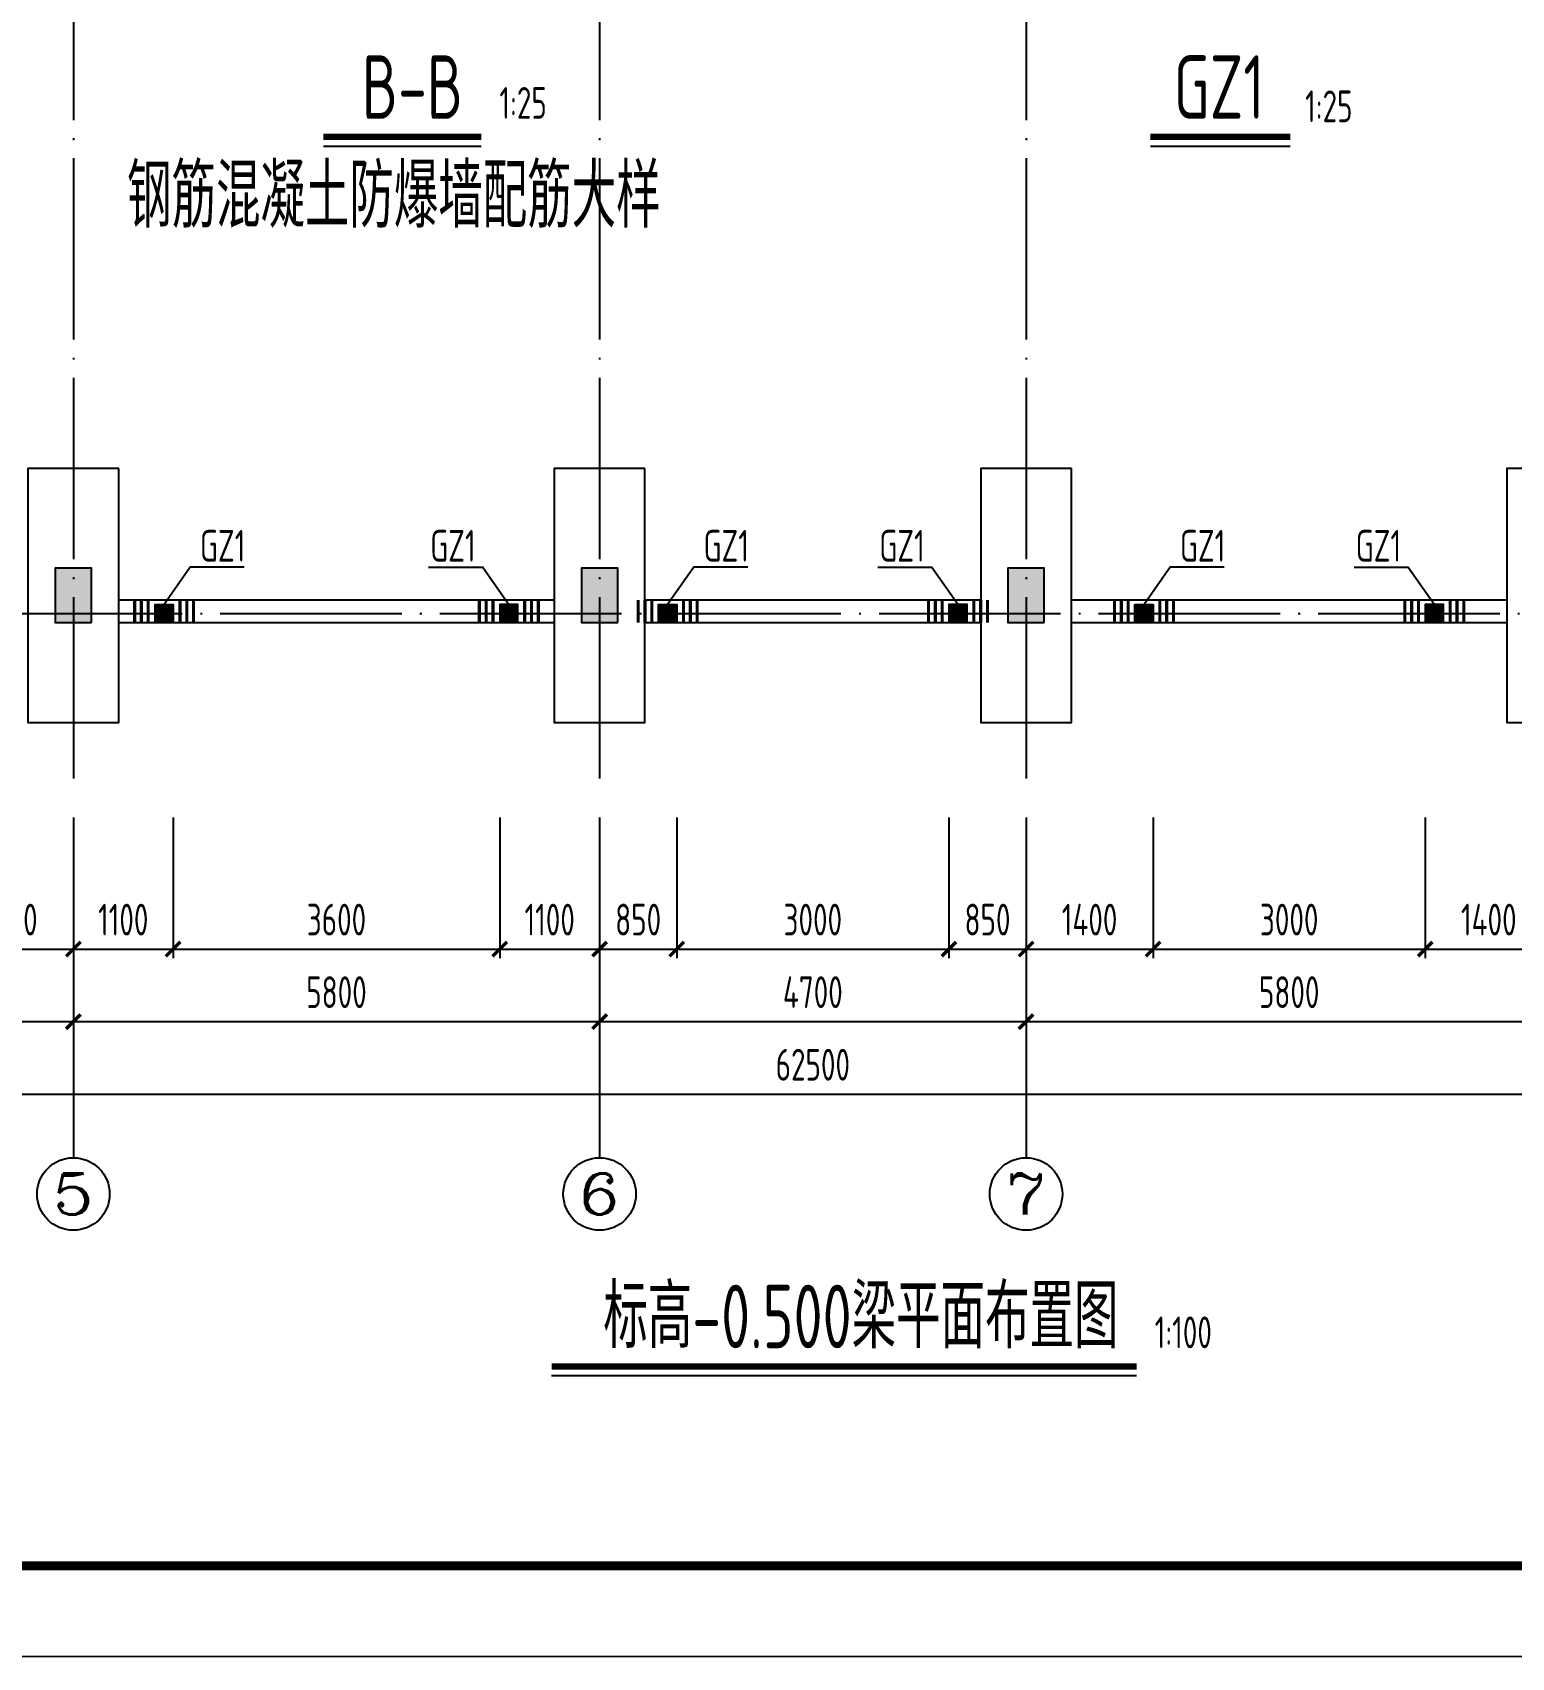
# Model space of a CAD drawing. Extents: x 287065 to 1473467, y 284802 to 344222.
# Drawn here: x 722997 to 739297, y 284802 to 302718 of the extents above; entities that cross this region are included whole.
import ezdxf
from ezdxf.enums import TextEntityAlignment as Align

# ---------------------------------------------------------------- set-up
doc = ezdxf.new("R2010")
doc.units = 0
doc.header["$LTSCALE"] = 1000
doc.linetypes.add('DOTE', pattern=[2.42, 2, -0.2, 0.02, -0.2])
doc.layers.get('0').update_dxf_attribs({"linetype": 'CONTINUOUS'})
doc.layers.get('DEFPOINTS').update_dxf_attribs({"linetype": 'CONTINUOUS'})
for name, color, linetype in [('AXIS', 8, 'DOTE'), ('AXIS_DIM', 3, 'CONTINUOUS'), ('AXIS_TEXT', 3, 'CONTINUOUS'), ('BEAM_CON', 4, 'CONTINUOUS'), ('COLU', 7, 'CONTINUOUS'), ('CT', 255, 'CONTINUOUS'), ('FRAME', 3, 'CONTINUOUS'), ('S_SUBBEAMHOOP', 1, 'CONTINUOUS'), ('TEXT', 7, 'CONTINUOUS'), ('TK', 211, 'CONTINUOUS'), ('柱涂实', 54, 'CONTINUOUS'), ('第三道尺寸线', 4, 'CONTINUOUS')]:
    doc.layers.add(name, color=color, linetype=linetype)
doc.styles.add('_TCH_AXIS', font='COMPLEX', dxfattribs={"bigfont": 'GBCBIG'})
doc.styles.add('COMPLEX', font='COMPLEX')
doc.styles.add('TSSD_Dimension', font='tssdeng.shx', dxfattribs={"width": 0.7, "bigfont": 'hztxt.shx'})
doc.styles.add('TSSD_Rein', font='tssdeng.shx', dxfattribs={"width": 0.7, "bigfont": 'hztxt.shx'})
doc.dimstyles.new('TSSD_100_100', dxfattribs={"dimtxt": 350, "dimasz": 150, "dimexe": 100, "dimexo": 250, "dimgap": 150, "dimtad": 1, "dimdec": 0, "dimzin": 0, "dimdsep": 46, "dimtxsty": 'TSSD_Dimension', "dimblk": 'ARCHTICK', "dimcen": 0, "dimdle": 100, "dimclrd": 3, "dimclre": 3, "dimclrt": 7, "dimadec": 0, "dimazin": 0, "dimtfac": 1, "dimtdec": 0, "dimtix": 1, "dimtmove": 2, "dimatfit": 3, "dimfxl": 100, "dimtolj": 1, "dimtzin": 0, "dimarcsym": 0})

# ---------------------------------------------------------------- blocks, each defined once
blk = doc.blocks.new('_ARCHTICK')
at = {"color": 0}
blk.add_lwpolyline([(-0.53, -0.53, 0.25, 0.25, 0), (0.53, 0.53, 0.5, 0.5, 0)], format="xyseb", dxfattribs=at)
blk = doc.blocks.new('*D1056')
at = {"layer": 'AXIS_DIM', "color": 3, "lineweight": -2}
for p, q in [((717647, 294062), (717647, 291712)), ((723447, 294062), (723447, 291712)), ((717547, 291812), (723547, 291812))]:
    blk.add_line(p, q, dxfattribs=at)
at = {"layer": 'DEFPOINTS', "color": 0}
for p in [(717647, 294312), (723447, 294312), (723447, 291812)]:
    blk.add_point(p, dxfattribs=at)
at = {"layer": 'AXIS_DIM', "color": 3, "lineweight": -2, "xscale": 150, "yscale": 150, "zscale": 150, "rotation": 180}
blk.add_blockref('_ARCHTICK', (717647, 291812), dxfattribs=at)
at = {"layer": 'AXIS_DIM', "color": 3, "lineweight": -2, "xscale": 150, "yscale": 150, "zscale": 150}
blk.add_blockref('_ARCHTICK', (723447, 291812), dxfattribs=at)
at = {"layer": 'AXIS_DIM', "color": 7, "insert": (720547, 292137), "char_height": 350, "attachment_point": 5, "style": 'TSSD_Dimension'}
blk.add_mtext('\\A1;5800', dxfattribs=at)
blk = doc.blocks.new('*D1057')
at = {"layer": 'AXIS_DIM', "color": 3, "lineweight": -2}
for p, q in [((723447, 294062), (723447, 291712)), ((729247, 294062), (729247, 291712)), ((723347, 291812), (729347, 291812))]:
    blk.add_line(p, q, dxfattribs=at)
at = {"layer": 'DEFPOINTS', "color": 0}
for p in [(723447, 294312), (729247, 294312), (729247, 291812)]:
    blk.add_point(p, dxfattribs=at)
at = {"layer": 'AXIS_DIM', "color": 3, "lineweight": -2, "xscale": 150, "yscale": 150, "zscale": 150, "rotation": 180}
blk.add_blockref('_ARCHTICK', (723447, 291812), dxfattribs=at)
at = {"layer": 'AXIS_DIM', "color": 3, "lineweight": -2, "xscale": 150, "yscale": 150, "zscale": 150}
blk.add_blockref('_ARCHTICK', (729247, 291812), dxfattribs=at)
at = {"layer": 'AXIS_DIM', "color": 7, "insert": (726347, 292137), "char_height": 350, "attachment_point": 5, "style": 'TSSD_Dimension'}
blk.add_mtext('\\A1;5800', dxfattribs=at)
blk = doc.blocks.new('*D1058')
at = {"layer": 'AXIS_DIM', "color": 3, "lineweight": -2}
for p, q in [((729247, 294062), (729247, 291712)), ((733947, 294062), (733947, 291712)), ((729147, 291812), (734047, 291812))]:
    blk.add_line(p, q, dxfattribs=at)
at = {"layer": 'DEFPOINTS', "color": 0}
for p in [(729247, 294312), (733947, 294312), (733947, 291812)]:
    blk.add_point(p, dxfattribs=at)
at = {"layer": 'AXIS_DIM', "color": 3, "lineweight": -2, "xscale": 150, "yscale": 150, "zscale": 150, "rotation": 180}
blk.add_blockref('_ARCHTICK', (729247, 291812), dxfattribs=at)
at = {"layer": 'AXIS_DIM', "color": 3, "lineweight": -2, "xscale": 150, "yscale": 150, "zscale": 150}
blk.add_blockref('_ARCHTICK', (733947, 291812), dxfattribs=at)
at = {"layer": 'AXIS_DIM', "color": 7, "insert": (731597, 292137), "char_height": 350, "attachment_point": 5, "style": 'TSSD_Dimension'}
blk.add_mtext('\\A1;4700', dxfattribs=at)
blk = doc.blocks.new('*D1059')
at = {"layer": 'AXIS_DIM', "color": 3, "lineweight": -2}
for p, q in [((733947, 294062), (733947, 291712)), ((739747, 294062), (739747, 291712)), ((733847, 291812), (739847, 291812))]:
    blk.add_line(p, q, dxfattribs=at)
at = {"layer": 'DEFPOINTS', "color": 0}
for p in [(733947, 294312), (739747, 294312), (739747, 291812)]:
    blk.add_point(p, dxfattribs=at)
at = {"layer": 'AXIS_DIM', "color": 3, "lineweight": -2, "xscale": 150, "yscale": 150, "zscale": 150, "rotation": 180}
blk.add_blockref('_ARCHTICK', (733947, 291812), dxfattribs=at)
at = {"layer": 'AXIS_DIM', "color": 3, "lineweight": -2, "xscale": 150, "yscale": 150, "zscale": 150}
blk.add_blockref('_ARCHTICK', (739747, 291812), dxfattribs=at)
at = {"layer": 'AXIS_DIM', "color": 7, "insert": (736847, 292137), "char_height": 350, "attachment_point": 5, "style": 'TSSD_Dimension'}
blk.add_mtext('\\A1;5800', dxfattribs=at)
blk = doc.blocks.new('*D1065')
at = {"layer": 'AXIS_DIM', "color": 3, "lineweight": -2}
for p, q in [((700347, 294062), (700347, 290912)), ((762847, 294062), (762847, 290912)), ((700247, 291012), (762947, 291012))]:
    blk.add_line(p, q, dxfattribs=at)
at = {"layer": 'DEFPOINTS', "color": 0}
for p in [(700347, 294312), (762847, 294312), (762847, 291012)]:
    blk.add_point(p, dxfattribs=at)
at = {"layer": 'AXIS_DIM', "color": 3, "lineweight": -2, "xscale": 150, "yscale": 150, "zscale": 150, "rotation": 180}
blk.add_blockref('_ARCHTICK', (700347, 291012), dxfattribs=at)
at = {"layer": 'AXIS_DIM', "color": 3, "lineweight": -2, "xscale": 150, "yscale": 150, "zscale": 150}
blk.add_blockref('_ARCHTICK', (762847, 291012), dxfattribs=at)
at = {"layer": 'AXIS_DIM', "color": 7, "insert": (731597, 291337), "char_height": 350, "attachment_point": 5, "style": 'TSSD_Dimension'}
blk.add_mtext('\\A1;62500', dxfattribs=at)
blk = doc.blocks.new('_AXISO')
blk.add_circle((0, 0), 0.5)
at = {"layer": 'AXIS_TEXT', "style": 'COMPLEX', "width": 1.041667}
blk.add_attdef('A', text='', height=0.56, dxfattribs=at).set_placement((-0.25, -0.28), (0.25, -0.28), align=Align.FIT)
blk = doc.blocks.new('*D1024')
at = {"layer": 'DEFPOINTS', "color": 0}
for p in [(722047, 294312), (723447, 294312), (723447, 292612)]:
    blk.add_point(p, dxfattribs=at)
at = {"layer": '第三道尺寸线', "color": 3, "lineweight": -2}
for p, q in [((722047, 294062), (722047, 292512)), ((723447, 294062), (723447, 292512)), ((721947, 292612), (723547, 292612))]:
    blk.add_line(p, q, dxfattribs=at)
at = {"layer": '第三道尺寸线', "color": 3, "lineweight": -2, "xscale": 150, "yscale": 150, "zscale": 150, "rotation": 180}
blk.add_blockref('_ARCHTICK', (722047, 292612), dxfattribs=at)
at = {"layer": '第三道尺寸线', "color": 3, "lineweight": -2, "xscale": 150, "yscale": 150, "zscale": 150}
blk.add_blockref('_ARCHTICK', (723447, 292612), dxfattribs=at)
at = {"layer": '第三道尺寸线', "color": 7, "insert": (722747, 292937), "char_height": 350, "attachment_point": 5, "style": 'TSSD_Dimension'}
blk.add_mtext('\\A1;1400', dxfattribs=at)
blk = doc.blocks.new('*D1025')
at = {"layer": 'DEFPOINTS', "color": 0}
for p in [(723447, 294312), (724547, 294312), (724547, 292612)]:
    blk.add_point(p, dxfattribs=at)
at = {"layer": '第三道尺寸线', "color": 3, "lineweight": -2}
for p, q in [((723447, 294062), (723447, 292512)), ((724547, 294062), (724547, 292512)), ((723347, 292612), (724647, 292612))]:
    blk.add_line(p, q, dxfattribs=at)
at = {"layer": '第三道尺寸线', "color": 3, "lineweight": -2, "xscale": 150, "yscale": 150, "zscale": 150, "rotation": 180}
blk.add_blockref('_ARCHTICK', (723447, 292612), dxfattribs=at)
at = {"layer": '第三道尺寸线', "color": 3, "lineweight": -2, "xscale": 150, "yscale": 150, "zscale": 150}
blk.add_blockref('_ARCHTICK', (724547, 292612), dxfattribs=at)
at = {"layer": '第三道尺寸线', "color": 7, "insert": (723997, 292937), "char_height": 350, "attachment_point": 5, "style": 'TSSD_Dimension'}
blk.add_mtext('\\A1;1100', dxfattribs=at)
blk = doc.blocks.new('*D1026')
at = {"layer": 'DEFPOINTS', "color": 0}
for p in [(724547, 294312), (728147, 294312), (728147, 292612)]:
    blk.add_point(p, dxfattribs=at)
at = {"layer": '第三道尺寸线', "color": 3, "lineweight": -2}
for p, q in [((724547, 294062), (724547, 292512)), ((728147, 294062), (728147, 292512)), ((724447, 292612), (728247, 292612))]:
    blk.add_line(p, q, dxfattribs=at)
at = {"layer": '第三道尺寸线', "color": 3, "lineweight": -2, "xscale": 150, "yscale": 150, "zscale": 150, "rotation": 180}
blk.add_blockref('_ARCHTICK', (724547, 292612), dxfattribs=at)
at = {"layer": '第三道尺寸线', "color": 3, "lineweight": -2, "xscale": 150, "yscale": 150, "zscale": 150}
blk.add_blockref('_ARCHTICK', (728147, 292612), dxfattribs=at)
at = {"layer": '第三道尺寸线', "color": 7, "insert": (726347, 292937), "char_height": 350, "attachment_point": 5, "style": 'TSSD_Dimension'}
blk.add_mtext('\\A1;3600', dxfattribs=at)
blk = doc.blocks.new('*D958')
at = {"layer": 'DEFPOINTS', "color": 0}
for p in [(728147, 294312), (729247, 294312), (729247, 292612)]:
    blk.add_point(p, dxfattribs=at)
at = {"layer": '第三道尺寸线', "color": 3, "lineweight": -2}
for p, q in [((728147, 294062), (728147, 292512)), ((729247, 294062), (729247, 292512)), ((728047, 292612), (729347, 292612))]:
    blk.add_line(p, q, dxfattribs=at)
at = {"layer": '第三道尺寸线', "color": 3, "lineweight": -2, "xscale": 150, "yscale": 150, "zscale": 150, "rotation": 180}
blk.add_blockref('_ARCHTICK', (728147, 292612), dxfattribs=at)
at = {"layer": '第三道尺寸线', "color": 3, "lineweight": -2, "xscale": 150, "yscale": 150, "zscale": 150}
blk.add_blockref('_ARCHTICK', (729247, 292612), dxfattribs=at)
at = {"layer": '第三道尺寸线', "color": 7, "insert": (728697, 292937), "char_height": 350, "attachment_point": 5, "style": 'TSSD_Dimension'}
blk.add_mtext('\\A1;1100', dxfattribs=at)
blk = doc.blocks.new('*D959')
at = {"layer": 'DEFPOINTS', "color": 0}
for p in [(729247, 294312), (730097, 294312), (730097, 292612)]:
    blk.add_point(p, dxfattribs=at)
at = {"layer": '第三道尺寸线', "color": 3, "lineweight": -2}
for p, q in [((729247, 294062), (729247, 292512)), ((730097, 294062), (730097, 292512)), ((729147, 292612), (730197, 292612))]:
    blk.add_line(p, q, dxfattribs=at)
at = {"layer": '第三道尺寸线', "color": 3, "lineweight": -2, "xscale": 150, "yscale": 150, "zscale": 150, "rotation": 180}
blk.add_blockref('_ARCHTICK', (729247, 292612), dxfattribs=at)
at = {"layer": '第三道尺寸线', "color": 3, "lineweight": -2, "xscale": 150, "yscale": 150, "zscale": 150}
blk.add_blockref('_ARCHTICK', (730097, 292612), dxfattribs=at)
at = {"layer": '第三道尺寸线', "color": 7, "insert": (729672, 292937), "char_height": 350, "attachment_point": 5, "style": 'TSSD_Dimension'}
blk.add_mtext('\\A1;850', dxfattribs=at)
blk = doc.blocks.new('*D960')
at = {"layer": 'DEFPOINTS', "color": 0}
for p in [(730097, 294312), (733097, 294312), (733097, 292612)]:
    blk.add_point(p, dxfattribs=at)
at = {"layer": '第三道尺寸线', "color": 3, "lineweight": -2}
for p, q in [((730097, 294062), (730097, 292512)), ((733097, 294062), (733097, 292512)), ((729997, 292612), (733197, 292612))]:
    blk.add_line(p, q, dxfattribs=at)
at = {"layer": '第三道尺寸线', "color": 3, "lineweight": -2, "xscale": 150, "yscale": 150, "zscale": 150, "rotation": 180}
blk.add_blockref('_ARCHTICK', (730097, 292612), dxfattribs=at)
at = {"layer": '第三道尺寸线', "color": 3, "lineweight": -2, "xscale": 150, "yscale": 150, "zscale": 150}
blk.add_blockref('_ARCHTICK', (733097, 292612), dxfattribs=at)
at = {"layer": '第三道尺寸线', "color": 7, "insert": (731597, 292937), "char_height": 350, "attachment_point": 5, "style": 'TSSD_Dimension'}
blk.add_mtext('\\A1;3000', dxfattribs=at)
blk = doc.blocks.new('*D961')
at = {"layer": 'DEFPOINTS', "color": 0}
for p in [(733097, 294312), (733947, 294312), (733947, 292612)]:
    blk.add_point(p, dxfattribs=at)
at = {"layer": '第三道尺寸线', "color": 3, "lineweight": -2}
for p, q in [((733097, 294062), (733097, 292512)), ((733947, 294062), (733947, 292512)), ((732997, 292612), (734047, 292612))]:
    blk.add_line(p, q, dxfattribs=at)
at = {"layer": '第三道尺寸线', "color": 3, "lineweight": -2, "xscale": 150, "yscale": 150, "zscale": 150, "rotation": 180}
blk.add_blockref('_ARCHTICK', (733097, 292612), dxfattribs=at)
at = {"layer": '第三道尺寸线', "color": 3, "lineweight": -2, "xscale": 150, "yscale": 150, "zscale": 150}
blk.add_blockref('_ARCHTICK', (733947, 292612), dxfattribs=at)
at = {"layer": '第三道尺寸线', "color": 7, "insert": (733522, 292937), "char_height": 350, "attachment_point": 5, "style": 'TSSD_Dimension'}
blk.add_mtext('\\A1;850', dxfattribs=at)
blk = doc.blocks.new('*D962')
at = {"layer": 'DEFPOINTS', "color": 0}
for p in [(733947, 294312), (735347, 294312), (735347, 292612)]:
    blk.add_point(p, dxfattribs=at)
at = {"layer": '第三道尺寸线', "color": 3, "lineweight": -2}
for p, q in [((733947, 294062), (733947, 292512)), ((735347, 294062), (735347, 292512)), ((733847, 292612), (735447, 292612))]:
    blk.add_line(p, q, dxfattribs=at)
at = {"layer": '第三道尺寸线', "color": 3, "lineweight": -2, "xscale": 150, "yscale": 150, "zscale": 150, "rotation": 180}
blk.add_blockref('_ARCHTICK', (733947, 292612), dxfattribs=at)
at = {"layer": '第三道尺寸线', "color": 3, "lineweight": -2, "xscale": 150, "yscale": 150, "zscale": 150}
blk.add_blockref('_ARCHTICK', (735347, 292612), dxfattribs=at)
at = {"layer": '第三道尺寸线', "color": 7, "insert": (734647, 292937), "char_height": 350, "attachment_point": 5, "style": 'TSSD_Dimension'}
blk.add_mtext('\\A1;1400', dxfattribs=at)
blk = doc.blocks.new('*D963')
at = {"layer": 'DEFPOINTS', "color": 0}
for p in [(735347, 294312), (738347, 294312), (738347, 292612)]:
    blk.add_point(p, dxfattribs=at)
at = {"layer": '第三道尺寸线', "color": 3, "lineweight": -2}
for p, q in [((735347, 294062), (735347, 292512)), ((738347, 294062), (738347, 292512)), ((735247, 292612), (738447, 292612))]:
    blk.add_line(p, q, dxfattribs=at)
at = {"layer": '第三道尺寸线', "color": 3, "lineweight": -2, "xscale": 150, "yscale": 150, "zscale": 150, "rotation": 180}
blk.add_blockref('_ARCHTICK', (735347, 292612), dxfattribs=at)
at = {"layer": '第三道尺寸线', "color": 3, "lineweight": -2, "xscale": 150, "yscale": 150, "zscale": 150}
blk.add_blockref('_ARCHTICK', (738347, 292612), dxfattribs=at)
at = {"layer": '第三道尺寸线', "color": 7, "insert": (736847, 292937), "char_height": 350, "attachment_point": 5, "style": 'TSSD_Dimension'}
blk.add_mtext('\\A1;3000', dxfattribs=at)
blk = doc.blocks.new('*D964')
at = {"layer": 'DEFPOINTS', "color": 0}
for p in [(738347, 294312), (739747, 294312), (739747, 292612)]:
    blk.add_point(p, dxfattribs=at)
at = {"layer": '第三道尺寸线', "color": 3, "lineweight": -2}
for p, q in [((738347, 294062), (738347, 292512)), ((739747, 294062), (739747, 292512)), ((738247, 292612), (739847, 292612))]:
    blk.add_line(p, q, dxfattribs=at)
at = {"layer": '第三道尺寸线', "color": 3, "lineweight": -2, "xscale": 150, "yscale": 150, "zscale": 150, "rotation": 180}
blk.add_blockref('_ARCHTICK', (738347, 292612), dxfattribs=at)
at = {"layer": '第三道尺寸线', "color": 3, "lineweight": -2, "xscale": 150, "yscale": 150, "zscale": 150}
blk.add_blockref('_ARCHTICK', (739747, 292612), dxfattribs=at)
at = {"layer": '第三道尺寸线', "color": 7, "insert": (739047, 292937), "char_height": 350, "attachment_point": 5, "style": 'TSSD_Dimension'}
blk.add_mtext('\\A1;1400', dxfattribs=at)
blk = doc.blocks.new('TK-A2+(891X420)')
at = {"layer": 'FRAME'}
for points in [[(626537, 392605, 20, 20, 0), (626537, 350605, 20, 20, 0), (715637, 350605, 20, 20, 0), (715637, 392605, 20, 20, 0)], [(629037, 391605, 100, 100, 0), (629037, 351605, 100, 100, 0), (714637, 351605, 100, 100, 0), (714637, 391605, 100, 100, 0)]]:
    blk.add_lwpolyline(points, format="xyseb", close=True, dxfattribs=at)

msp = doc.modelspace()

# ---------------------------------------------------------------- hatches: boundary and pattern name
at = {"layer": '柱涂实'}
for points in [[(723646.971, 296211.708), (723646.971, 296811.708), (723246.971, 296811.708), (723246.971, 296211.708)], [(729446.971, 296211.708), (729446.971, 296811.708), (729046.971, 296811.708), (729046.971, 296211.708)], [(734146.971, 296211.708), (734146.971, 296811.708), (733746.971, 296811.708), (733746.971, 296211.708)], [(724346.971, 296211.708), (724346.971, 296411.708), (724546.971, 296411.708), (724546.971, 296211.708)], [(728346.971, 296211.708), (728346.971, 296411.708), (728146.971, 296411.708), (728146.971, 296211.708)], [(729896.971, 296211.708), (729896.971, 296411.708), (730096.971, 296411.708), (730096.971, 296211.708)], [(733296.971, 296211.708), (733296.971, 296411.708), (733096.971, 296411.708), (733096.971, 296211.708)], [(735146.971, 296211.708), (735146.971, 296411.708), (735346.971, 296411.708), (735346.971, 296211.708)], [(738546.971, 296211.708), (738546.971, 296411.708), (738346.971, 296411.708), (738346.971, 296211.708)]]:
    msp.add_hatch(color=256, dxfattribs=at).paths.add_polyline_path(points)

# ---------------------------------------------------------------- linework, layer by layer
at = {"layer": 'AXIS'}
for p, q in [((723446.971, 323111.708), (723446.971, 294311.708)), ((729246.971, 323111.708), (729246.971, 294311.708)), ((733946.971, 323111.708), (733946.971, 294311.708)), ((698446.971, 296311.708), (764746.971, 296311.708))]:
    msp.add_line(p, q, dxfattribs=at)
at = {"layer": 'AXIS_TEXT'}
for p, q in [((723446.971, 294061.708), (723446.971, 290311.708)), ((729246.971, 294061.708), (729246.971, 290311.708)), ((733946.971, 294061.708), (733946.971, 290311.708))]:
    msp.add_line(p, q, dxfattribs=at)
at = {"layer": 'BEAM_CON'}
for p, q in [((723946.971, 296461.708), (728746.971, 296461.708)), ((729746.971, 296461.708), (733446.971, 296461.708)), ((734446.971, 296461.708), (739246.971, 296461.708)), ((723946.971, 296211.708), (728746.971, 296211.708)), ((729746.971, 296211.708), (733446.971, 296211.708)), ((734446.971, 296211.708), (739246.971, 296211.708))]:
    msp.add_line(p, q, dxfattribs=at)
at = {"layer": 'COLU', "ltscale": 0.01}
for points in [[(723646.971, 296211.708), (723646.971, 296811.708), (723246.971, 296811.708), (723246.971, 296211.708)], [(729446.971, 296211.708), (729446.971, 296811.708), (729046.971, 296811.708), (729046.971, 296211.708)], [(734146.971, 296211.708), (734146.971, 296811.708), (733746.971, 296811.708), (733746.971, 296211.708)], [(724546.971, 296211.708), (724346.971, 296211.708), (724346.971, 296411.708), (724546.971, 296411.708)], [(728146.971, 296211.708), (728346.971, 296211.708), (728346.971, 296411.708), (728146.971, 296411.708)], [(730096.971, 296211.708), (729896.971, 296211.708), (729896.971, 296411.708), (730096.971, 296411.708)], [(733096.971, 296211.708), (733296.971, 296211.708), (733296.971, 296411.708), (733096.971, 296411.708)], [(735346.971, 296211.708), (735146.971, 296211.708), (735146.971, 296411.708), (735346.971, 296411.708)], [(738346.971, 296211.708), (738546.971, 296211.708), (738546.971, 296411.708), (738346.971, 296411.708)]]:
    msp.add_lwpolyline(points, close=True, dxfattribs=at)
at = {"layer": 'CT'}
for points in [[(723946.971, 297911.708), (722946.971, 297911.708), (722946.971, 295111.708), (723946.971, 295111.708)], [(729746.971, 297911.708), (728746.971, 297911.708), (728746.971, 295111.708), (729746.971, 295111.708)], [(734446.971, 297911.708), (733446.971, 297911.708), (733446.971, 295111.708), (734446.971, 295111.708)], [(740246.971, 297911.708), (739246.971, 297911.708), (739246.971, 295111.708), (740246.971, 295111.708)]]:
    msp.add_lwpolyline(points, close=True, dxfattribs=at)
at = {"layer": 'S_SUBBEAMHOOP', "ltscale": 0.01, "const_width": 35}
for points in [[(724121.971, 296211.708), (724121.971, 296461.708)], [(724196.971, 296211.708), (724196.971, 296461.708)], [(724271.971, 296211.708), (724271.971, 296461.708)], [(724621.971, 296211.708), (724621.971, 296461.708)], [(724696.971, 296211.708), (724696.971, 296461.708)], [(724771.971, 296211.708), (724771.971, 296461.708)], [(727921.971, 296211.708), (727921.971, 296461.708)], [(727996.971, 296211.708), (727996.971, 296461.708)], [(728071.971, 296211.708), (728071.971, 296461.708)], [(728421.971, 296211.708), (728421.971, 296461.708)], [(728496.971, 296211.708), (728496.971, 296461.708)], [(728571.971, 296211.708), (728571.971, 296461.708)], [(729671.971, 296211.708), (729671.971, 296461.708)], [(729746.971, 296211.708), (729746.971, 296461.708)], [(729821.971, 296211.708), (729821.971, 296461.708)], [(730171.971, 296211.708), (730171.971, 296461.708)], [(730246.971, 296211.708), (730246.971, 296461.708)], [(730321.971, 296211.708), (730321.971, 296461.708)], [(732871.971, 296211.708), (732871.971, 296461.708)], [(732946.971, 296211.708), (732946.971, 296461.708)], [(733021.971, 296211.708), (733021.971, 296461.708)], [(733371.971, 296211.708), (733371.971, 296461.708)], [(733446.971, 296211.708), (733446.971, 296461.708)], [(733521.971, 296211.708), (733521.971, 296461.708)], [(734921.971, 296211.708), (734921.971, 296461.708)], [(734996.971, 296211.708), (734996.971, 296461.708)], [(735071.971, 296211.708), (735071.971, 296461.708)], [(735421.971, 296211.708), (735421.971, 296461.708)], [(735496.971, 296211.708), (735496.971, 296461.708)], [(735571.971, 296211.708), (735571.971, 296461.708)], [(738121.971, 296211.708), (738121.971, 296461.708)], [(738196.971, 296211.708), (738196.971, 296461.708)], [(738271.971, 296211.708), (738271.971, 296461.708)], [(738621.971, 296211.708), (738621.971, 296461.708)], [(738696.971, 296211.708), (738696.971, 296461.708)], [(738771.971, 296211.708), (738771.971, 296461.708)]]:
    msp.add_lwpolyline(points, dxfattribs=at)
at = {"layer": 'TEXT', "linetype": 'ByBlock'}
for p, q in [((726202.347, 301466.182), (727942.454, 301466.182)), ((735316.955, 301466.182), (736858.061, 301466.182))]:
    msp.add_line(p, q, dxfattribs=at)
at = {"layer": 'TEXT'}
msp.add_line((728716.972, 287911.708), (735164.799, 287911.708), dxfattribs=at)
at = {"layer": 'TEXT', "const_width": 70}
for points in [[(727942.454, 301566.182), (726202.347, 301566.182)], [(736858.061, 301566.182), (735316.955, 301566.182)], [(735164.799, 288011.708), (728716.972, 288011.708)]]:
    msp.add_lwpolyline(points, dxfattribs=at)
at = {"layer": 'TEXT'}
for points in [[(725331.175, 296823.545), (724735.085, 296823.545), (724446.971, 296411.708)], [(727362.767, 296823.545), (727958.857, 296823.545), (728246.971, 296411.708)], [(730881.175, 296823.545), (730285.085, 296823.545), (729996.971, 296411.708)], [(732312.767, 296823.545), (732908.857, 296823.545), (733196.971, 296411.708)], [(736131.175, 296823.545), (735535.085, 296823.545), (735246.971, 296411.708)], [(737562.767, 296823.545), (738158.857, 296823.545), (738446.971, 296411.708)]]:
    msp.add_lwpolyline(points, dxfattribs=at)

# ---------------------------------------------------------------- block references
at = {"layer": 'AXIS_TEXT'}
ref = msp.add_blockref('_AXISO', (723446.971, 289911.708), dxfattribs=dict(at, xscale=800, yscale=800, zscale=800))
ref.add_attrib('A', '5', dxfattribs={"height": 452.548, "style": '_TCH_AXIS', "width": 1.5}).set_placement((723220.697, 289685.434), (723673.245, 289685.434), align=Align.FIT)
ref = msp.add_blockref('_AXISO', (729246.971, 289911.708), dxfattribs=dict(at, xscale=800, yscale=800, zscale=800))
ref.add_attrib('A', '6', dxfattribs={"height": 452.548, "style": '_TCH_AXIS', "width": 1.5}).set_placement((729020.697, 289685.434), (729473.245, 289685.434), align=Align.FIT)
ref = msp.add_blockref('_AXISO', (733946.971, 289911.708), dxfattribs=dict(at, xscale=800, yscale=800, zscale=800))
ref.add_attrib('A', '7', dxfattribs={"height": 452.548, "style": '_TCH_AXIS', "width": 1.5}).set_placement((733720.697, 289685.434), (734173.245, 289685.434), align=Align.FIT)
at = {"layer": 'TK'}
msp.add_blockref('TK-A2+(891X420)', (64410, -65793.134), dxfattribs=at)

# ---------------------------------------------------------------- texts
at = {"layer": 'TEXT', "linetype": 'ByBlock', "style": 'TSSD_Rein', "width": 0.7}
for s, p in [('B-B', (727742.454, 301766.414)), ('GZ1', (736575.537, 301766.414)), ('钢筋混凝土防爆墙配筋大样', (729918.913, 300566.414)), ('标高-0.500梁平面布置图', (734964.799, 288211.708))]:
    msp.add_text(s, height=700, dxfattribs=at).set_placement(p, align=Align.RIGHT)
for s, p in [('1:25', (728142.454, 301766.182)), ('1:25', (737022.207, 301728.383)), ('1:100', (735364.799, 288211.708))]:
    msp.add_text(s, height=350, dxfattribs=at).set_placement(p)
at = {"layer": 'TEXT', "style": 'TSSD_Rein', "width": 0.7}
for p in [(724842.563, 296883.545), (727380.226, 296883.545), (730392.563, 296883.545), (732330.226, 296883.545), (735642.563, 296883.545), (737580.226, 296883.545)]:
    msp.add_text('GZ1', height=350, dxfattribs=at).set_placement(p)

# ---------------------------------------------------------------- dimensions: what is measured, and where the dimension line sits
at = {"layer": 'AXIS_DIM'}
for p1, p2, distance, picture, middle in [((700346.971, 294311.708), (762846.971, 294311.708), -3300, '*D1065', (731596.971, 291336.708)), ((717646.971, 294311.708), (723446.971, 294311.708), -2500, '*D1056', (720546.971, 292136.708)), ((723446.971, 294311.708), (729246.971, 294311.708), -2500, '*D1057', (726346.971, 292136.708)), ((729246.971, 294311.708), (733946.971, 294311.708), -2500, '*D1058', (731596.971, 292136.708)), ((733946.971, 294311.708), (739746.971, 294311.708), -2500, '*D1059', (736846.971, 292136.708))]:
    dim = msp.add_aligned_dim(p1=p1, p2=p2, distance=distance, dimstyle='TSSD_100_100', dxfattribs=at)
    dim.commit()
    dim.dimension.update_dxf_attribs({"geometry": picture, "text_midpoint": middle})
at = {"layer": '第三道尺寸线'}
for p1, p2, picture, middle in [((722046.971, 294311.708), (723446.971, 294311.708), '*D1024', (722746.971, 292936.708)), ((723446.971, 294311.708), (724546.971, 294311.708), '*D1025', (723996.971, 292936.708)), ((724546.971, 294311.708), (728146.971, 294311.708), '*D1026', (726346.971, 292936.708)), ((728146.971, 294311.708), (729246.971, 294311.708), '*D958', (728696.971, 292936.708)), ((729246.971, 294311.708), (730096.971, 294311.708), '*D959', (729671.971, 292936.708)), ((730096.971, 294311.708), (733096.971, 294311.708), '*D960', (731596.971, 292936.708)), ((733096.971, 294311.708), (733946.971, 294311.708), '*D961', (733521.971, 292936.708)), ((733946.971, 294311.708), (735346.971, 294311.708), '*D962', (734646.971, 292936.708)), ((735346.971, 294311.708), (738346.971, 294311.708), '*D963', (736846.971, 292936.708)), ((738346.971, 294311.708), (739746.971, 294311.708), '*D964', (739046.971, 292936.708))]:
    dim = msp.add_aligned_dim(p1=p1, p2=p2, distance=-1700, dimstyle='TSSD_100_100', dxfattribs=at)
    dim.commit()
    dim.dimension.update_dxf_attribs({"geometry": picture, "text_midpoint": middle})

doc.saveas('drawing.dxf')
